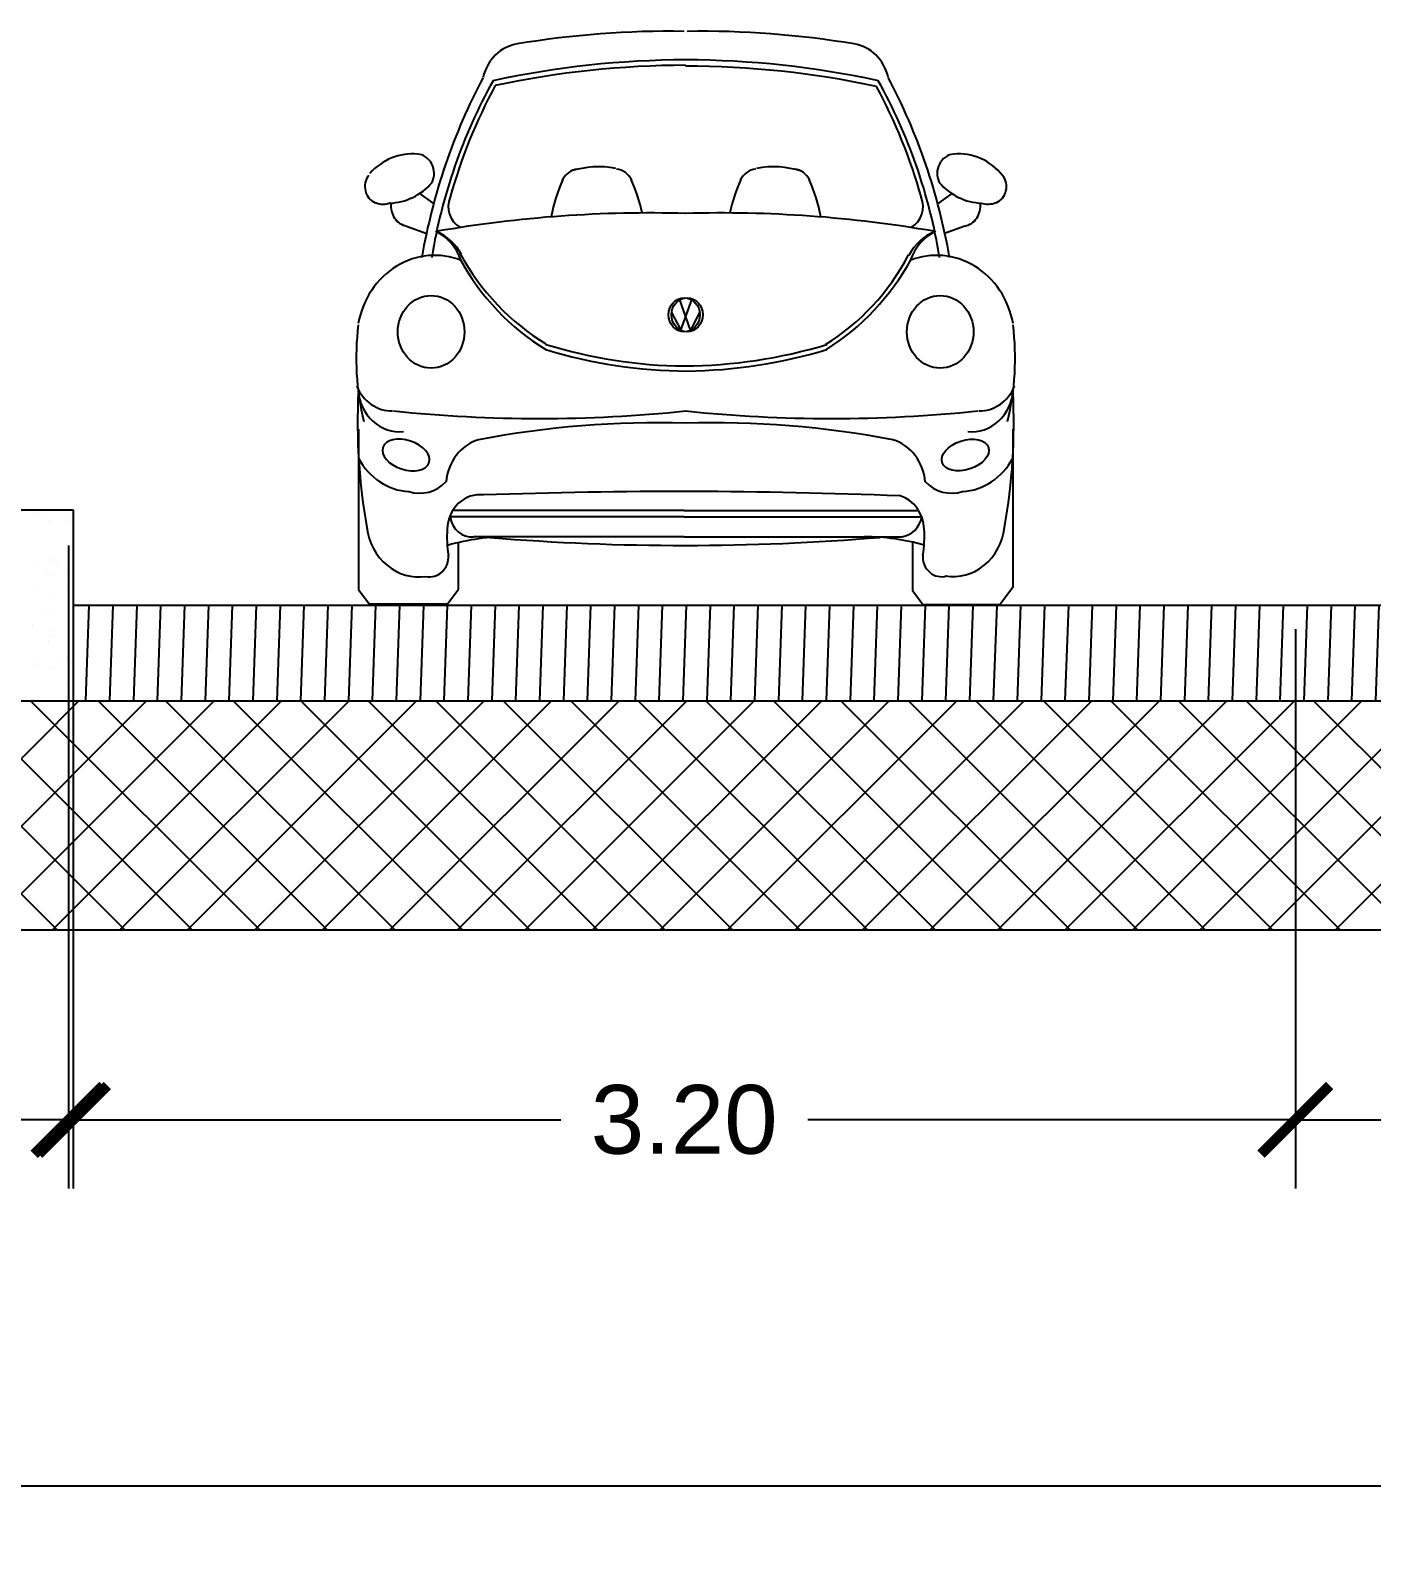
# Model space of a CAD drawing. Header units: metres. Extents: x 668617 to 675126, y 2286318 to 2293677.
# Drawn here: x 672249.892 to 672253.403, y 2287837.555 to 2287841.544 of the extents above; entities that cross this region are included whole.
import ezdxf

# ---------------------------------------------------------------- set-up
doc = ezdxf.new("R2010")
doc.units = ezdxf.units.M
doc.header["$MEASUREMENT"] = 0
doc.layers.add('DMTG_SECCIONES_VIALES', color=250, linetype='Continuous')
doc.styles.get("Standard").update_dxf_attribs({"font": 'arial.ttf'})
doc.dimstyles.get("Standard").update_dxf_attribs({"dimtxt": 0.18, "dimasz": 0.18, "dimexe": 0.18, "dimexo": 0.0625, "dimgap": 0.09, "dimtad": 0, "dimtih": 1, "dimtoh": 1, "dimdec": 4, "dimzin": 0, "dimdsep": 46, "dimtxsty": 'Standard', "dimcen": 0.09, "dimadec": 0, "dimazin": 0, "dimtfac": 1, "dimtdec": 4, "dimtofl": 0, "dimtmove": 0, "dimatfit": 3, "dimfxl": 1, "dimtolj": 1, "dimtzin": 0, "dimarcsym": 0})

# ---------------------------------------------------------------- blocks, each defined once
blk = doc.blocks.new('_ArchTick')
at = {"color": 0, "linetype": 'ByBlock', "const_width": 0.15}
blk.add_lwpolyline([(-0.5, -0.5), (0.5, 0.5)], dxfattribs=at)
blk = doc.blocks.new('*D412')
at = {"layer": 'Defpoints', "color": 0, "transparency": 16777216}
for p in [(672250.0035, 2287840.0398), (672253.2035, 2287840.0398), (672253.2035, 2287838.6928)]:
    blk.add_point(p, dxfattribs=at)
at = {"layer": 'DMTG_SECCIONES_VIALES', "color": 0, "lineweight": -2, "transparency": 16777216}
for p, q in [((672250.0035, 2287839.9773), (672250.0035, 2287838.5128)), ((672253.2035, 2287839.9773), (672253.2035, 2287838.5128)), ((672250.0035, 2287838.6928), (672251.2801, 2287838.6928)), ((672253.2035, 2287838.6928), (672251.927, 2287838.6928))]:
    blk.add_line(p, q, dxfattribs=at)
at = {"layer": 'DMTG_SECCIONES_VIALES', "color": 0, "lineweight": -2, "transparency": 16777216, "xscale": 0.18, "yscale": 0.18, "zscale": 0.18, "rotation": 180}
blk.add_blockref('_ArchTick', (672250.0035, 2287838.6928), dxfattribs=at)
at = {"layer": 'DMTG_SECCIONES_VIALES', "color": 0, "lineweight": -2, "transparency": 16777216, "xscale": 0.18, "yscale": 0.18, "zscale": 0.18}
blk.add_blockref('_ArchTick', (672253.2035, 2287838.6928), dxfattribs=at)
at = {"layer": 'DMTG_SECCIONES_VIALES', "color": 0, "transparency": 16777216, "insert": (672251.6035, 2287838.6928), "char_height": 0.18, "attachment_point": 5}
blk.add_mtext('\\A1;3.20', dxfattribs=at)
blk = doc.blocks.new('*D413')
at = {"layer": 'Defpoints', "color": 0, "transparency": 16777216}
for p in [(672253.2035, 2287840.0398), (672256.4035, 2287840.0398), (672256.4035, 2287838.6928)]:
    blk.add_point(p, dxfattribs=at)
at = {"layer": 'DMTG_SECCIONES_VIALES', "color": 0, "lineweight": -2, "transparency": 16777216}
for p, q in [((672253.2035, 2287839.9773), (672253.2035, 2287838.5128)), ((672256.4035, 2287839.9773), (672256.4035, 2287838.5128)), ((672253.2035, 2287838.6928), (672254.4801, 2287838.6928)), ((672256.4035, 2287838.6928), (672255.127, 2287838.6928))]:
    blk.add_line(p, q, dxfattribs=at)
at = {"layer": 'DMTG_SECCIONES_VIALES', "color": 0, "lineweight": -2, "transparency": 16777216, "xscale": 0.18, "yscale": 0.18, "zscale": 0.18, "rotation": 180}
blk.add_blockref('_ArchTick', (672253.2035, 2287838.6928), dxfattribs=at)
at = {"layer": 'DMTG_SECCIONES_VIALES', "color": 0, "lineweight": -2, "transparency": 16777216, "xscale": 0.18, "yscale": 0.18, "zscale": 0.18}
blk.add_blockref('_ArchTick', (672256.4035, 2287838.6928), dxfattribs=at)
at = {"layer": 'DMTG_SECCIONES_VIALES', "color": 0, "transparency": 16777216, "insert": (672254.8035, 2287838.6928), "char_height": 0.18, "attachment_point": 5}
blk.add_mtext('\\A1;3.20', dxfattribs=at)
blk = doc.blocks.new('BEATRKE')
for p, q in [((-0.6955, 1.0746), (-0.6586, 1.0476)), ((0.6976, 1.0746), (0.6607, 1.0476)), ((-0.7299, 0.9892), (-0.6767, 0.9697)), ((0.732, 0.9892), (0.6788, 0.9697)), ((0.0136, 0.7169), (-0.0154, 0.7982)), ((-0.012, 0.7169), (0.0183, 0.7982)), ((-0.0358, 0.7631), (-0.012, 0.7169)), ((0.0377, 0.7646), (0.0136, 0.7169)), ((-0.8551, 0.4576), (-0.8551, 0.0381)), ((0.8572, 0.4576), (0.8572, 0.0433)), ((-0.0025, 0.2446), (-0.6089, 0.2446)), ((-0.0025, 0.2446), (0.611, 0.2446)), ((-0.0025, 0.228), (-0.617, 0.228)), ((-0.0025, 0.228), (0.6191, 0.228)), ((-0.5936, 0.0381), (-0.5936, 0.1608)), ((-0.0025, 0.1758), (-0.5545, 0.1758)), ((-0.0025, 0.1758), (0.5669, 0.1758)), ((0.5957, 0.033), (0.5957, 0.1617)), ((0.8572, 0.0433), (0.8256, 0)), ((-0.8551, 0.0381), (-0.8272, 0)), ((-0.8272, 0), (-0.6215, 0)), ((-0.5936, 0.0381), (-0.6215, 0)), ((0.6198, 0), (0.5957, 0.033)), ((0.6204, -0.0012), (0.8258, -0.0012))]:
    blk.add_line(p, q)
for centre, major_axis, ratio, start_param, end_param in [((-0.0398, -1.3546), (0, 2.8537), 0.918667, -0.013969, 0.153144), ((0.0419, -1.3546), (0, 2.8537), 0.918667, -0.153144, 0.013969), ((-0.4251, 1.3501), (0, 0.1168), 0.918667, 0.136651, 1.325825), ((0.4272, 1.3501), (0, 0.1168), 0.918667, -1.325825, -0.136651), ((0.0069, -1.4339), (0, 2.858), 0.918667, 0.002193, 0.195586), ((0.0069, -1.448), (0, 2.858), 0.918667, 0.002193, 0.193284), ((-0.0048, -1.4339), (0, 2.858), 0.918667, -0.195586, -0.002193), ((-0.0048, -1.4501), (0, 2.858), 0.918667, -0.193763, -0.002193), ((0.6653, 0.6281), (0, 1.5012), 0.918667, 1.047436, 1.383805), ((0.5637, 0.6666), (0, 1.3577), 0.918667, 1.026478, 1.392653), ((0.5767, 0.6666), (0, 1.3577), 0.918667, 1.037515, 1.273117), ((-0.5616, 0.6666), (0, 1.3577), 0.918667, -1.392653, -1.026478), ((-0.6633, 0.6281), (0, 1.5012), 0.918667, -1.383805, -1.047436), ((-0.5746, 0.6666), (0, 1.3577), 0.918667, -1.273726, -1.039467), ((-0.7128, 1.004), (0, 0.1742), 0.918667, -0.074667, 0.786429), ((-0.7042, 1.1269), (0, 0.0509), 0.918667, 4.22215, 6.213694), ((0.7062, 1.1269), (0, 0.0509), 0.918667, 0.069492, 2.061035), ((0.7163, 1.0141), (0, 0.1642), 0.918667, -0.860748, 0.087948), ((-0.7979, 1.0922), (0, 0.0445), 0.918667, 0.855351, 2.795362), ((-0.2765, 1.0823), (0, 0.0562), 0.918667, 0.097829, 1.077437), ((-0.2265, 0.8582), (0, 0.286), 0.918667, -0.169646, 0.28372), ((-0.1855, 1.0823), (0, 0.0562), 0.918667, -1.077437, -0.097829), ((0.1895, 1.0823), (0, 0.0562), 0.918667, 0.097829, 1.077437), ((0.2305, 0.8582), (0, 0.286), 0.918667, -0.28372, 0.169646), ((0.2805, 1.0823), (0, 0.0562), 0.918667, -1.077437, -0.097829), ((0.8, 1.0922), (0, 0.0445), 0.918667, 3.487823, 5.427834), ((-0.7797, 1.2254), (0, 0.1766), 0.918667, 3.177759, 3.945642), ((-0.0197, 0.9442), (0, 0.3671), 0.918667, 1.099776, 1.382165), ((-0.4422, 0.9442), (0, 0.3671), 0.918667, -1.353452, -1.099776), ((0.4462, 0.9442), (0, 0.3671), 0.918667, 1.099776, 1.353452), ((0.0237, 0.9442), (0, 0.3671), 0.918667, -1.382165, -1.099776), ((0.7818, 1.2254), (0, 0.1766), 0.918667, 2.337543, 3.105426), ((-0.7915, 1.1114), (0, 0.0649), 0.918667, 2.795362, 3.487823), ((-0.7224, 1.041), (0, 0.0523), 0.918667, 1.419695, 2.994335), ((-0.5637, 1.0405), (0, 0.0616), 0.918667, 1.165798, 2.657917), ((0.5658, 1.0405), (0, 0.0616), 0.918667, 3.625268, 5.117387), ((0.7245, 1.041), (0, 0.0523), 0.918667, 3.28885, 4.86349), ((0.7923, 1.1197), (0, 0.0732), 0.918667, 2.874083, 3.468081), ((-0.0936, -2.8142), (0, 3.8376), 0.918667, -0.026879, 0.158222), ((0.0957, -2.8142), (0, 3.8376), 0.918667, -0.158222, 0.026879), ((-0.7094, 0.8445), (0, 0.1447), 0.918667, -1.18409, -0.43995), ((-0.6995, 0.84), (0, 0.1447), 0.918667, -1.029611, -0.373357), ((0.7002, 0.8396), (0, 0.1447), 0.918667, 0.361891, 1.043825), ((0.7115, 0.8445), (0, 0.1447), 0.918667, 0.43995, 1.18409), ((-0.6561, 0.6906), (0, 0.2219), 0.918667, -0.349487, 1.372286), ((-0.076, 1.2515), (0, 0.6514), 0.918667, 2.108286, 2.638229), ((0.6582, 0.6906), (0, 0.2219), 0.918667, -1.372286, 0.349487), ((-0.076, 1.2366), (0, 0.6514), 0.918667, 2.108286, 2.638229), ((0.0825, 1.2295), (0, 0.6314), 0.918667, 3.654021, 4.188425), ((0.0608, 1.2515), (0, 0.6751), 0.918667, 3.662851, 4.170219), ((-0.6653, 0.7122), (0, 0.095), 0.918667, -1.570796, 4.712389), ((-0.0027, 0.7569), (0, 0.0447), 0.918667, 4.712389, 10.995574), ((0.0048, 0.7569), (0, 0.0447), 0.918667, 4.712389, 10.995574), ((0.6674, 0.7122), (0, 0.095), 0.918667, -1.570796, 4.712389), ((-0.2758, 0.6434), (0, 0.6375), 0.918667, 1.433956, 1.834552), ((0.2779, 0.6434), (0, 0.6375), 0.918667, 4.448633, 4.849229), ((0.0084, 2.1134), (0, 1.4905), 0.918667, 2.865678, 3.133585), ((-0.0104, 2.1808), (0, 1.5579), 0.918667, 3.147111, 3.410924), ((0.008, 2.098), (0, 1.4883), 0.918667, 2.865579, 3.139125), ((-0.0111, 2.1713), (0, 1.5617), 0.918667, 3.152584, 3.410769), ((-0.7686, 0.6139), (0, 0.1086), 0.918667, 1.990762, 3.16488), ((-0.7481, 0.5688), (0, 0.1182), 0.918667, 1.641489, 3.240173), ((0.7502, 0.5688), (0, 0.1182), 0.918667, 3.043012, 4.641696), ((0.7707, 0.6139), (0, 0.1086), 0.918667, 3.118305, 4.292423), ((0.4806, 0.4752), (0, 1.457), 0.918667, 1.516988, 1.760865), ((-0.4785, 0.4752), (0, 1.457), 0.918667, 4.52232, 4.766197), ((-0.3812, 4.8145), (0, 4.3293), 0.918667, 3.045298, 3.237887), ((0.0795, -2.413), (0, 2.8871), 0.918667, -0.175825, 0.029832), ((0.3833, 4.8145), (0, 4.3293), 0.918667, 3.045298, 3.237887), ((-0.0779, -2.4089), (0, 2.883), 0.918667, -0.029538, 0.175898), ((-0.5114, 0.3089), (0, 0.125), 0.918667, 0.263666, 1.487664), ((0.5135, 0.3089), (0, 0.125), 0.918667, -1.487664, -0.263666), ((0.7332, 0.3898), (0.0605, 0.0198), 0.603282, 3.100258439394069, 9.383443746573654), ((-0.7141, 0.4722), (0, 0.1786), 0.918667, 2.101367, 3.082538), ((0.7162, 0.4722), (0, 0.1786), 0.918667, 3.200647, 4.181818), ((-0.696, 0.3993), (0, 0.1096), 0.918667, 2.861374, 3.912285), ((0.6981, 0.3993), (0, 0.1096), 0.918667, 2.3709, 3.421811), ((-0.538, 0.1931), (0, 0.0928), 0.918667, -0.116844, 1.541109), ((-0.0176, -16.9725), (0, 17.2668), 0.918667, -0.036575, 0.032186), ((0.5401, 0.1931), (0, 0.0928), 0.918667, -1.541109, -0.264938), ((-0.6977, 0.2202), (0, 0.1495), 0.918667, 1.706904, 3.278981), ((-0.5597, 0.2374), (0, 0.0619), 0.918667, 1.72295, 3.232038), ((0.5605, 0.2404), (0, 0.0649), 0.918667, 3.248232, 4.521493), ((0.7018, 0.219), (0, 0.1472), 0.918667, 2.985359, 4.582696), ((-0.377, 0.1748), (0, 0.2689), 0.918667, 1.492381, 1.747467), ((-0.4633, -0.4991), (0, 0.6749), 0.918667, -0.010203, 0.259035), ((-0.0028, 7.5119), (0, 7.3588), 0.918667, 3.06644, 3.217559), ((0.4696, -0.4991), (0, 0.6749), 0.918667, -0.25392, 0), ((0.3791, 0.1748), (0, 0.2689), 0.918667, 4.535719, 4.790804), ((-0.6687, 0.1239), (0, 0.053), 0.918667, 2.930178, 4.781687), ((0.6704, 0.1245), (0, 0.0532), 0.918667, 1.506958, 3.42934)]:
    blk.add_ellipse(centre, major_axis=major_axis, ratio=ratio, start_param=start_param, end_param=end_param)
at = {"extrusion": (0, 0, -1)}
blk.add_ellipse((-0.7311, 0.3898), major_axis=(-0.0605, 0.0198), ratio=0.603282, start_param=3.100258439394069, end_param=9.383443746573654, dxfattribs=at)
blk = doc.blocks.new('*D423')
at = {"layer": 'Defpoints', "color": 0, "transparency": 16777216}
for p in [(672246.3035, 2287840.2898), (672249.9918, 2287840.2586), (672249.9918, 2287838.6928)]:
    blk.add_point(p, dxfattribs=at)
at = {"layer": 'DMTG_SECCIONES_VIALES', "color": 0, "lineweight": -2, "transparency": 16777216}
for p, q in [((672246.3035, 2287840.2273), (672246.3035, 2287838.5128)), ((672249.9918, 2287840.1961), (672249.9918, 2287838.5128)), ((672246.3035, 2287838.6928), (672247.8243, 2287838.6928)), ((672249.9918, 2287838.6928), (672248.4711, 2287838.6928))]:
    blk.add_line(p, q, dxfattribs=at)
at = {"layer": 'DMTG_SECCIONES_VIALES', "color": 0, "lineweight": -2, "transparency": 16777216, "xscale": 0.18, "yscale": 0.18, "zscale": 0.18, "rotation": 180}
blk.add_blockref('_ArchTick', (672246.3035, 2287838.6928), dxfattribs=at)
at = {"layer": 'DMTG_SECCIONES_VIALES', "color": 0, "lineweight": -2, "transparency": 16777216, "xscale": 0.18, "yscale": 0.18, "zscale": 0.18}
blk.add_blockref('_ArchTick', (672249.9918, 2287838.6928), dxfattribs=at)
at = {"layer": 'DMTG_SECCIONES_VIALES', "color": 0, "transparency": 16777216, "insert": (672248.1477, 2287838.6928), "char_height": 0.18, "attachment_point": 5}
blk.add_mtext('\\A1;3.70', dxfattribs=at)
blk = doc.blocks.new('*D422')
at = {"layer": 'Defpoints', "color": 0, "transparency": 16777216}
for p in [(672246.3035, 2287840.2898), (672286.8035, 2287840.2898), (672286.8035, 2287837.735)]:
    blk.add_point(p, dxfattribs=at)
at = {"layer": 'DMTG_SECCIONES_VIALES', "color": 0, "lineweight": -2, "transparency": 16777216}
for p, q in [((672246.3035, 2287840.2273), (672246.3035, 2287837.555)), ((672286.8035, 2287840.2273), (672286.8035, 2287837.555)), ((672246.3035, 2287837.735), (672266.1565, 2287837.735)), ((672286.8035, 2287837.735), (672266.9506, 2287837.735))]:
    blk.add_line(p, q, dxfattribs=at)
at = {"layer": 'DMTG_SECCIONES_VIALES', "color": 0, "lineweight": -2, "transparency": 16777216, "xscale": 0.18, "yscale": 0.18, "zscale": 0.18, "rotation": 180}
blk.add_blockref('_ArchTick', (672246.3035, 2287837.735), dxfattribs=at)
at = {"layer": 'DMTG_SECCIONES_VIALES', "color": 0, "lineweight": -2, "transparency": 16777216, "xscale": 0.18, "yscale": 0.18, "zscale": 0.18}
blk.add_blockref('_ArchTick', (672286.8035, 2287837.735), dxfattribs=at)
at = {"layer": 'DMTG_SECCIONES_VIALES', "color": 0, "transparency": 16777216, "insert": (672266.5535, 2287837.735), "char_height": 0.18, "attachment_point": 5}
blk.add_mtext('\\A1;40.50', dxfattribs=at)

msp = doc.modelspace()

# ---------------------------------------------------------------- hatches: boundary and pattern name
at = {"layer": 'DMTG_SECCIONES_VIALES', "true_color": 0x000000}
h = msp.add_hatch(dxfattribs=at)
h.set_pattern_fill('ANSI31', color=18, scale=0.5, angle=43)
h.set_pattern_definition([(88, (671855.920446, 2287769.89963), (-0.062461927, 0.0021812185), [])])
h.paths.add_polyline_path([(672250.00355, 2287840.03977), (672250.00355, 2287839.78977), (672259.70355, 2287839.78977), (672259.70355, 2287840.03977)])
h.paths.add_polyline_path([(672283.10355, 2287839.78977), (672283.10355, 2287840.03977), (672273.70355, 2287840.03977), (672273.70355, 2287839.78977)])

# ---------------------------------------------------------------- linework, layer by layer
at = {"layer": 'DMTG_SECCIONES_VIALES'}
for p, q in [((672246.30355, 2287840.28977), (672250.00355, 2287840.28977)), ((672250.00355, 2287840.28977), (672250.00355, 2287840.03977)), ((672250.00355, 2287840.03977), (672259.70355, 2287840.03977)), ((672249.75355, 2287839.78977), (672259.95355, 2287839.78977)), ((672249.15355, 2287839.18977), (672260.55355, 2287839.18977))]:
    msp.add_line(p, q, dxfattribs=at)
at = {"layer": 'DMTG_SECCIONES_VIALES', "color": 18, "linetype": 'Continuous', "true_color": 0x000000}
for p, q in [((672249.90462, 2287840.28105), (672249.90462, 2287840.28105)), ((672249.92335, 2287840.27057), (672249.92335, 2287840.27057)), ((672249.94053, 2287840.2593), (672249.94053, 2287840.2593)), ((672249.98263, 2287840.26704), (672249.98263, 2287840.26704)), ((672249.99184, 2287840.2586), (672249.99184, 2287840.2586)), ((672249.94444, 2287840.25714), (672249.94444, 2287840.25714)), ((672249.91007, 2287840.15231), (672249.91007, 2287840.15231)), ((672249.94368, 2287840.16295), (672249.94368, 2287840.16295)), ((672249.95072, 2287840.15767), (672249.95072, 2287840.15767)), ((672249.96373, 2287840.14536), (672249.96373, 2287840.14536)), ((672249.9348, 2287840.12925), (672249.9348, 2287840.12925)), ((672249.94402, 2287840.12081), (672249.94402, 2287840.12081)), ((672249.98482, 2287840.13193), (672249.98482, 2287840.13193)), ((672249.90502, 2287840.08329), (672249.90502, 2287840.08329)), ((672249.94683, 2287840.06661), (672249.94683, 2287840.06661)), ((672249.98752, 2287840.08095), (672249.98752, 2287840.08095)), ((672249.93014, 2287840.0255), (672249.93014, 2287840.0255)), ((672249.95617, 2287840.02893), (672249.95617, 2287840.02893)), ((672249.99682, 2287840.03428), (672249.99682, 2287840.03428)), ((672249.89619, 2287839.98302), (672249.89619, 2287839.98302)), ((672249.93969, 2287839.94316), (672249.93969, 2287839.94316)), ((672249.9454, 2287839.95809), (672249.9454, 2287839.95809)), ((672249.94998, 2287839.97027), (672249.94998, 2287839.97027)), ((672249.97624, 2287839.90211), (672249.97624, 2287839.90211)), ((672250.00227, 2287839.90554), (672250.00227, 2287839.90554)), ((672249.90833, 2287839.89317), (672249.90833, 2287839.89317)), ((672249.90987, 2287839.88124), (672249.90987, 2287839.88124)), ((672249.95313, 2287839.87393), (672249.95313, 2287839.87393)), ((672249.98946, 2287839.89756), (672249.98946, 2287839.89756)), ((672249.99867, 2287839.88911), (672249.99867, 2287839.88911)), ((672249.98578, 2287839.83288), (672249.98578, 2287839.83288))]:
    msp.add_line(p, q, dxfattribs=at)
at = {"layer": 'DMTG_SECCIONES_VIALES', "color": 252, "linetype": 'Continuous', "true_color": 0x939598}
for p, q in [((672249.96202, 2287839.18977), (672249.11202, 2287840.03977)), ((672250.1388, 2287839.18977), (672249.2888, 2287840.03977)), ((672250.31558, 2287839.18977), (672249.46558, 2287840.03977)), ((672249.41905, 2287839.18977), (672250.01905, 2287839.78977)), ((672249.59582, 2287839.18977), (672250.19582, 2287839.78977)), ((672249.7726, 2287839.18977), (672250.3726, 2287839.78977)), ((672250.49235, 2287839.18977), (672249.89235, 2287839.78977)), ((672249.94938, 2287839.18977), (672250.54938, 2287839.78977)), ((672250.66913, 2287839.18977), (672250.06913, 2287839.78977)), ((672250.12615, 2287839.18977), (672250.72615, 2287839.78977)), ((672250.84591, 2287839.18977), (672250.24591, 2287839.78977)), ((672250.30293, 2287839.18977), (672250.90293, 2287839.78977)), ((672251.02268, 2287839.18977), (672250.42268, 2287839.78977)), ((672250.47971, 2287839.18977), (672251.07971, 2287839.78977)), ((672251.19946, 2287839.18977), (672250.59946, 2287839.78977)), ((672250.65648, 2287839.18977), (672251.25648, 2287839.78977)), ((672251.37624, 2287839.18977), (672250.77624, 2287839.78977)), ((672250.83326, 2287839.18977), (672251.43326, 2287839.78977)), ((672251.55301, 2287839.18977), (672250.95301, 2287839.78977)), ((672251.01004, 2287839.18977), (672251.61004, 2287839.78977)), ((672251.72979, 2287839.18977), (672251.12979, 2287839.78977)), ((672251.18681, 2287839.18977), (672251.78681, 2287839.78977)), ((672251.90657, 2287839.18977), (672251.30657, 2287839.78977)), ((672251.36359, 2287839.18977), (672251.96359, 2287839.78977)), ((672252.08334, 2287839.18977), (672251.48334, 2287839.78977)), ((672251.54037, 2287839.18977), (672252.14037, 2287839.78977)), ((672252.26012, 2287839.18977), (672251.66012, 2287839.78977)), ((672251.71714, 2287839.18977), (672252.31714, 2287839.78977)), ((672252.4369, 2287839.18977), (672251.8369, 2287839.78977)), ((672251.89392, 2287839.18977), (672252.49392, 2287839.78977)), ((672252.61367, 2287839.18977), (672252.01367, 2287839.78977)), ((672252.0707, 2287839.18977), (672252.6707, 2287839.78977)), ((672252.79045, 2287839.18977), (672252.19045, 2287839.78977)), ((672252.24747, 2287839.18977), (672252.84747, 2287839.78977)), ((672252.96723, 2287839.18977), (672252.36723, 2287839.78977)), ((672252.42425, 2287839.18977), (672253.02425, 2287839.78977)), ((672253.144, 2287839.18977), (672252.544, 2287839.78977)), ((672252.60103, 2287839.18977), (672253.20103, 2287839.78977)), ((672253.32078, 2287839.18977), (672252.72078, 2287839.78977)), ((672252.7778, 2287839.18977), (672253.3778, 2287839.78977)), ((672253.49756, 2287839.18977), (672252.89756, 2287839.78977)), ((672252.95458, 2287839.18977), (672253.55458, 2287839.78977)), ((672253.67433, 2287839.18977), (672253.07433, 2287839.78977)), ((672253.13136, 2287839.18977), (672253.73136, 2287839.78977)), ((672253.85111, 2287839.18977), (672253.25111, 2287839.78977)), ((672253.30813, 2287839.18977), (672253.90813, 2287839.78977))]:
    msp.add_line(p, q, dxfattribs=at)
at = {"layer": 'DMTG_SECCIONES_VIALES'}
msp.add_lwpolyline([(672250.00355, 2287840.03977), (672250.00355, 2287839.78977)], dxfattribs=at)

# ---------------------------------------------------------------- block references
msp.add_blockref('BEATRKE', (672251.6063, 2287840.04325), dxfattribs=at)

# ---------------------------------------------------------------- dimensions: what is measured, and where the dimension line sits
dim = msp.add_linear_dim(base=(672249.99184, 2287838.69278), p1=(672246.30355, 2287840.28977), p2=(672249.99184, 2287840.2586), text='3.70', dimstyle='Standard', override={"dimdec": 2, "dimblk1": 'ArchTick', "dimblk2": 'ArchTick', "dimsah": 1}, dxfattribs=at)
dim.commit()
dim.dimension.update_dxf_attribs({"geometry": '*D423', "text_midpoint": (672248.1477, 2287838.69278)})
dim = msp.add_linear_dim(base=(672286.80355, 2287837.73504), p1=(672246.30355, 2287840.28977), p2=(672286.80355, 2287840.28977), dimstyle='Standard', override={"dimdec": 2, "dimblk1": 'ArchTick', "dimblk2": 'ArchTick', "dimsah": 1}, dxfattribs=at)
dim.commit()
dim.dimension.update_dxf_attribs({"geometry": '*D422', "text_midpoint": (672266.55355, 2287837.73504)})
for base, p1, p2, picture, middle in [((672253.20355, 2287838.69278), (672250.00355, 2287840.03977), (672253.20355, 2287840.03977), '*D412', (672251.60355, 2287838.69278)), ((672256.40355, 2287838.69278), (672253.20355, 2287840.03977), (672256.40355, 2287840.03977), '*D413', (672254.80355, 2287838.69278))]:
    dim = msp.add_linear_dim(base=base, p1=p1, p2=p2, dimstyle='Standard', override={"dimdec": 2, "dimblk1": 'ArchTick', "dimblk2": 'ArchTick', "dimsah": 1}, dxfattribs=at)
    dim.commit()
    dim.dimension.update_dxf_attribs({"geometry": picture, "text_midpoint": middle, "dimtype": 160})

doc.saveas('drawing.dxf')
